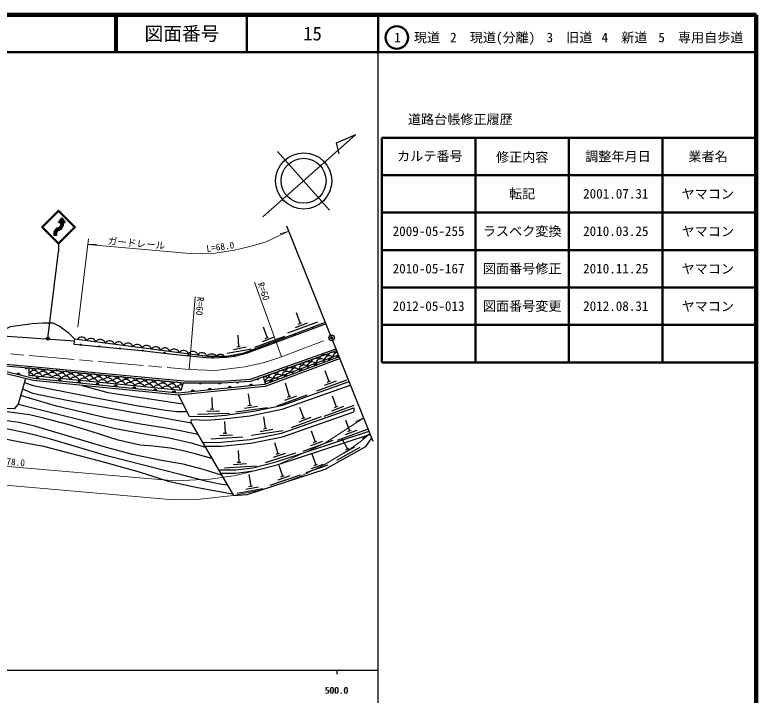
# Model space of a CAD drawing. Units: millimetres at full size, sheet at 1:1000; details may follow other scales. Extents: x 40000 to 680000, y 20000 to 380000.
# Drawn here: x 481985 to 680000, y 198357 to 380000 of the extents above; entities that cross this region are included whole.
import ezdxf
from ezdxf.enums import TextEntityAlignment as Align

# ---------------------------------------------------------------- set-up
doc = ezdxf.new("R2010")
doc.units = ezdxf.units.MM
doc.header["$LTSCALE"] = 1000
doc.header["$PDMODE"] = 32
doc.header["$PDSIZE"] = 500
doc.linetypes.add('CHAIN', pattern=[18.5, 12, -1.5, 3.5, -1.5])
for name, color, linetype, lineweight in [('M-BGD', 7, 'Continuous', 25), ('M-BMK', 2, 'CHAIN', 13), ('M-BMK-OTRS', 5, 'Continuous', 25), ('M-BMK-SRVR', 3, 'Continuous', 25), ('M-STR-HTXT', 7, 'Continuous', 13), ('M-STR-STRC', 7, 'Continuous', 25), ('M-TTL', 2, 'Continuous', 140), ('M-TTL-BAND', 7, 'Continuous', 25), ('M-TTL-FRAM', 2, 'Continuous', 50), ('M-TTL-LINE', 7, 'Continuous', 50)]:
    doc.layers.add(name, color=color, linetype=linetype, lineweight=lineweight)
doc.layers.add('M-OTRS', color=6, linetype='Continuous')
doc.layers.add('M-TTL-TXT', color=7, linetype='Continuous')
doc.styles.add('ＭＳ ゴシック', font='')
doc.styles.get('ＭＳ ゴシック').set_extended_font_data('MS Gothic')

msp = doc.modelspace()

# ---------------------------------------------------------------- hatches: boundary and pattern name
at = {"layer": 'M-BGD'}
for points in [[(568307, 289198), (567719, 288982, 0.84072)], [(564761, 287893), (564174, 287677, 0.84072)], [(565714, 287623), (566642, 287968, 0.82183)], [(485347, 285756), (484724, 285813, 0.84072)], [(557954, 284737), (558882, 285082, 0.82183)], [(560553, 286345), (559966, 286129, 0.84072)], [(561864, 286191), (562793, 286536, 0.82183)], [(482491, 284003), (483454, 283769, 0.82183)], [(487543, 282856), (488529, 282757, 0.82183)], [(552323, 283316), (551735, 283100, 0.84072)], [(553852, 283211), (554780, 283557, 0.82183)], [(556410, 284820), (555822, 284604, 0.84072)], [(493439, 282265), (494425, 282166, 0.82183)], [(498669, 281741), (499655, 281642, 0.82183)], [(503555, 281251), (504540, 281152, 0.82183)], [(531841, 281760), (531215, 281764, 0.84072)], [(536931, 281732), (536306, 281736, 0.84072)], [(541785, 282011), (541161, 281973, 0.84072)], [(544598, 280889), (545584, 280987, 0.82183)], [(547155, 282963), (546565, 282752, 0.84072)], [(550080, 281809), (551008, 282154, 0.82183)], [(508427, 280763), (509413, 280664, 0.82183)], [(513383, 280266), (514369, 280167, 0.82183)], [(518970, 279706), (519956, 279607, 0.82183)], [(524028, 279199), (525014, 279100, 0.82183)], [(529006, 279344), (529992, 279442, 0.82183)], [(533578, 279788), (534564, 279886, 0.82183)], [(538922, 280322), (539908, 280420, 0.82183)]]:
    msp.add_hatch(color=256, dxfattribs=at).paths.add_polyline_path(points)
at = {"layer": 'M-STR-STRC'}
for points in [[(494522, 325805), (493647, 324555), (494147, 324555), (494147, 324138), (494897, 324216), (494897, 324555), (495397, 324555)], [(494438, 322881), (493869, 323321, -0.12179), (493422, 323105, 0.12464), (492734, 322595), (493324, 322194, -0.1558), (493872, 322505, 0.09842)], [(494897, 324216), (494147, 324138), (494147, 323680, -0.11109), (493869, 323321), (494438, 322881, 0.13452), (494897, 323680)], [(493324, 322194), (492734, 322595, 0.10825), (492397, 321930), (492397, 321691), (493147, 321475), (493147, 321930, -0.07742)], [(493147, 321475), (492397, 321691), (492397, 321055), (493147, 321055)], [(491139, 293777, 1), (490465, 293348, 0.41421), (491017, 293225, 0.41421)]]:
    msp.add_hatch(color=256, dxfattribs=at).paths.add_polyline_path(points)

# ---------------------------------------------------------------- linework, layer by layer
at = {"layer": 'M-BGD'}
for p, q in [((557098, 300488), (558163, 297564)), ((554918, 295054), (562953, 297996)), ((556990, 296554), (560203, 297764)), ((557703, 297394), (558596, 297724)), ((548278, 296710), (549343, 293786)), ((497949, 292901), (477376, 294332)), ((541570, 294482), (541759, 291463)), ((546097, 291276), (554132, 294218)), ((548169, 292776), (551382, 293987)), ((548882, 293616), (549776, 293946)), ((540433, 290664), (543803, 291319)), ((541277, 291373), (542212, 291548)), ((538741, 289643), (545220, 290840)), ((548721, 281991), (568437, 289246)), ((554639, 286145), (554801, 285691)), ((548304, 283373), (548907, 281373)), ((564815, 285040), (565879, 282116)), ((554159, 281724), (555296, 278107)), ((562634, 279606), (570669, 282548)), ((564706, 281106), (567919, 282317)), ((565419, 281946), (566312, 282276)), ((534612, 277863), (534681, 274752)), ((544340, 278838), (544739, 275752)), ((552051, 275597), (560086, 278539)), ((554122, 277097), (557336, 278308)), ((554836, 277937), (555729, 278267)), ((566774, 278250), (567839, 275326)), ((543373, 275023), (546773, 275501)), ((544253, 275687), (545197, 275813)), ((558022, 275291), (559087, 272367)), ((564594, 272816), (572629, 275758)), ((566666, 274316), (569879, 275527)), ((567379, 275157), (568272, 275486)), ((530801, 273418), (539355, 273621)), ((533245, 274173), (536677, 274286)), ((534190, 274739), (535142, 274764)), ((541023, 274013), (549507, 275125)), ((572567, 275108), (572565, 274008)), ((537984, 271402), (538155, 268295)), ((548387, 272629), (548854, 269553)), ((555842, 269857), (563877, 272799)), ((557914, 271357), (561127, 272567)), ((558627, 272197), (559520, 272527)), ((570335, 271866), (571400, 268942)), ((547504, 268794), (550893, 269347)), ((548369, 269477), (549310, 269624)), ((568155, 266432), (576190, 269374)), ((536739, 267669), (540165, 267895)), ((537665, 268266), (538615, 268322)), ((545177, 267732), (553635, 269031)), ((561152, 268906), (562217, 265982)), ((570226, 267932), (573439, 269143)), ((570940, 268772), (571833, 269102)), ((534321, 266834), (542864, 267319)), ((551322, 265837), (552254, 262868)), ((558972, 263472), (567007, 266414)), ((561043, 264972), (564256, 266183)), ((561757, 265813), (562650, 266142)), ((569303, 266831), (570807, 264107)), ((541651, 263666), (541848, 260561)), ((567990, 261125), (574256, 264601)), ((569804, 262928), (572791, 264621)), ((570379, 263868), (571210, 264332)), ((548898, 260507), (557058, 263083)), ((551036, 261912), (554300, 262976)), ((551786, 262719), (552693, 263008)), ((561344, 262779), (562409, 259855)), ((538026, 259068), (546565, 259624)), ((540437, 259923), (543861, 260178)), ((541358, 260527), (542308, 260592)), ((552523, 259788), (553518, 256839)), ((559826, 257798), (565716, 259862)), ((561235, 258845), (564448, 260056)), ((561949, 259686), (562842, 260015)), ((544461, 257239), (545001, 254174)), ((550214, 254407), (558316, 257157)), ((552320, 255858), (555561, 256991)), ((553053, 256681), (553954, 256989)), ((541369, 252266), (548260, 253494)), ((543670, 253384), (547045, 254018)), ((544518, 254087), (545455, 254257))]:
    msp.add_line(p, q, dxfattribs=at)
for points in [[(478237, 295472), (480824, 296751), (486658, 297617), (489524, 297752), (492105, 297726), (494077, 296746), (496243, 295165), (497926, 293498)], [(565120, 297507), (544040, 289676), (540676, 288785), (538470, 288502), (534821, 288331), (533088, 288421), (524153, 289355), (515788, 290272), (497826, 291956), (498025, 293485)], [(497926, 293498), (533427, 288881), (538505, 288838), (541349, 289391), (543249, 289793), (564944, 297944)], [(302673, 263896), (309906, 264344), (320443, 264725), (327466, 265576), (347657, 269403), (373211, 275438), (389611, 279577), (417769, 288666), (420363, 289416), (423618, 289916), (427043, 290296), (431642, 290497), (437157, 290385), (440372, 290246), (449841, 289455), (458548, 288654), (469152, 287678), (478542, 286864), (486491, 286135), (508068, 284085), (527182, 282268), (537249, 282213), (544961, 282692), (567797, 290841)], [(302703, 263415), (309930, 263862), (320481, 264244), (327540, 265100), (347757, 268931), (373325, 274969), (389744, 279114), (417910, 288205), (420467, 288944), (423681, 289438), (427080, 289815), (431648, 290014), (437142, 289903), (440342, 289765), (449798, 288975), (458504, 288173), (469109, 287197), (478499, 286384), (486446, 285655), (508022, 283605), (527158, 281786), (537262, 281730), (545059, 282215), (567977, 290394)], [(568651, 288715), (548712, 281300), (534258, 279856), (525725, 279029), (486974, 282913), (476482, 285465), (466084, 286546), (439217, 289000), (429673, 289183), (424123, 288826)], [(568856, 288203), (548837, 280758), (534312, 279307), (525724, 278475), (486880, 282368), (476388, 284920), (466030, 285997), (439186, 288449), (429686, 288632), (424254, 288282)], [(485735, 285720), (485743, 283776), (526383, 279826), (527055, 281796)], [(484827, 282868), (482846, 276069), (481835, 274800), (466167, 275223), (449932, 276216), (437150, 276683), (402148, 266958), (380807, 260238), (344675, 253930), (342904, 253887), (332336, 252340), (328986, 251997), (305499, 249459), (300955, 249224)], [(484528, 281841), (486894, 281036), (500064, 278495), (513943, 275818), (522225, 274474), (525264, 274073), (527913, 274102)], [(525724, 278475), (528532, 272866), (534056, 272784), (538212, 273083), (545861, 274220), (553542, 275767), (571317, 282076)], [(484026, 280117), (486686, 278988), (489704, 278393), (498637, 276567), (522725, 272267), (529081, 271046)], [(499928, 281060), (506807, 279126), (526894, 276138)], [(571692, 281141), (553299, 274616), (544750, 272875), (537749, 272008), (533282, 271683), (529212, 271845), (528919, 271324), (540350, 251685), (544084, 251901), (564918, 258707), (575778, 264743), (577346, 267063)], [(530865, 267981), (526634, 268803), (522977, 269599), (515535, 270741), (506249, 272398), (493148, 275544), (483511, 278352)], [(482846, 276069), (508872, 269547), (517135, 268034), (523235, 267035), (529401, 265638), (532851, 264569)], [(537207, 257084), (532025, 258682), (526979, 260014), (521197, 261042), (513448, 262634), (505868, 264673), (487606, 270085), (483156, 271179), (479168, 271726), (472548, 272458), (457898, 274109), (450757, 274748), (441545, 275002), (434800, 274482), (429135, 273469), (426391, 273376), (425708, 273504)], [(534635, 261505), (530127, 262817), (526596, 263718), (523576, 264267), (518947, 264796), (515450, 265081), (509551, 266484), (502419, 268712), (496510, 270557), (489269, 272426), (485891, 273218), (471824, 275070)], [(532113, 265837), (537058, 265897), (544878, 266646), (553207, 268307), (572567, 275108)], [(532713, 264807), (537114, 264860), (545030, 265619), (553481, 267304), (572565, 274008)], [(538777, 254387), (536738, 254652), (533333, 255381), (526489, 257151), (506585, 262295), (491204, 266840), (485618, 268205), (478896, 269657), (469040, 271167), (458986, 271895), (452264, 272204), (442408, 272295), (434136, 271528), (423394, 269567), (414667, 267695), (408738, 265987), (400721, 264095), (394289, 262353), (391395, 261619), (386869, 260862), (383366, 260389), (381219, 260368)], [(475357, 267580), (483386, 266031), (489681, 264837), (505917, 260532), (515220, 257942), (522964, 255481), (530792, 253793), (540095, 252122)], [(536376, 258512), (540989, 258484), (545598, 259086), (551781, 260637), (576642, 268816)], [(536865, 257673), (541041, 257648), (545754, 258263), (552013, 259834), (576952, 268042)]]:
    msp.add_lwpolyline(points, dxfattribs=at)
for centre in [(561583, 296341), (556651, 294516), (499585, 291934), (504502, 291477), (510052, 290937), (551311, 292528), (516151, 290360), (521919, 289744), (528346, 289062), (546235, 290666), (534768, 288484), (540655, 288911)]:
    msp.add_circle(centre, 150, dxfattribs=at)
for centre, radius, start, end in [((499846, 292511), 1445, 23.00166, 142.1776), ((502318, 292189), 1445, 23.00166, 142.1776), ((504790, 291868), 1445, 23.00166, 142.1776), ((507262, 291546), 1445, 23.00166, 142.1776), ((509734, 291225), 1445, 23.00166, 142.1776), ((512206, 290903), 1445, 23.00166, 142.1776), ((514678, 290582), 1445, 23.00166, 142.1776), ((517150, 290260), 1445, 23.00166, 142.1776), ((519622, 289939), 1445, 23.00166, 142.1776), ((522094, 289617), 1445, 23.00166, 142.1776), ((524566, 289296), 1445, 23.00166, 142.1776), ((527038, 288974), 1445, 23.00166, 142.1776), ((529511, 288653), 1445, 23.00166, 142.1776), ((531983, 288331), 1445, 23.00166, 142.1776), ((534549, 287771), 1672, 40.70027, 137.69378), ((536873, 287968), 1382, 39.24105, 139.78796), ((564627, 287821), 1405, 50.7199, 169.68632), ((567005, 288366), 1584, 60.41042, 159.9958), ((568273, 288425), 1405, 92.81654, 169.68632), ((567994, 289141), 318, 210.09424, 10.31197), ((569170, 289492), 1405, 145.17109, 169.68632), ((560248, 285704), 1695, 64.66292, 155.74329), ((561459, 285918), 1405, 50.7199, 169.68632), ((562513, 286557), 1682, 64.20972, 156.1965), ((563730, 286754), 1405, 50.7199, 169.68632), ((564449, 287836), 318, 210.09424, 10.31197), ((566001, 287590), 1405, 50.7199, 169.68632), ((566212, 287704), 505, 31.56961, 189.2278), ((485040, 285839), 318, 184.64997, 344.8677), ((485674, 283897), 1824, 38.47006, 88.09355), ((488220, 283747), 1704, 37.86901, 131.03034), ((490693, 283601), 1640, 35.47079, 133.42856), ((555630, 284239), 1549, 58.84515, 161.56106), ((556917, 284246), 1405, 50.7199, 169.68632), ((557875, 285145), 1504, 56.60873, 163.79749), ((559188, 285082), 1405, 50.7199, 169.68632), ((558452, 284818), 505, 31.56961, 189.2278), ((560241, 286288), 318, 210.09424, 10.31197), ((562363, 286272), 505, 31.56961, 189.2278), ((482949, 283791), 505, 357.50182, 155.16001), ((485663, 283017), 1454, 26.09613, 86.96646), ((487051, 283574), 1454, 26.09613, 142.80321), ((488126, 282778), 1454, 26.09613, 142.80321), ((488026, 282709), 505, 5.44707, 163.10527), ((489514, 283334), 1454, 26.09613, 142.80321), ((490590, 282538), 1454, 26.09613, 142.80321), ((491978, 283095), 1454, 26.09613, 142.80321), ((493053, 282299), 1454, 26.09613, 142.80321), ((493163, 283432), 1595, 33.5585, 135.34085), ((494441, 282855), 1454, 26.09613, 142.80321), ((495516, 282060), 1454, 26.09613, 142.80321), ((495621, 283133), 1634, 35.19915, 133.7002), ((496905, 282616), 1454, 26.09613, 142.80321), ((497980, 281820), 1454, 26.09613, 142.80321), ((498074, 282789), 1704, 37.86901, 131.03034), ((499368, 282377), 1454, 26.09613, 142.80321), ((500546, 282644), 1640, 35.47079, 133.42856), ((501831, 282137), 1454, 26.09613, 142.80321), ((503017, 282475), 1595, 33.5585, 135.34085), ((504295, 281898), 1454, 26.09613, 142.80321), ((505474, 282175), 1634, 35.19915, 133.7002), ((507928, 281832), 1704, 37.86901, 131.03034), ((510400, 281686), 1640, 35.47079, 133.42856), ((548729, 281970), 1405, 50.7199, 106.83619), ((551000, 282806), 1405, 50.7199, 169.68632), ((552374, 282575), 1405, 50.7199, 169.68632), ((552010, 283259), 318, 210.09424, 10.31197), ((553271, 283642), 1405, 50.7199, 169.68632), ((554645, 283411), 1405, 50.7199, 169.68632), ((554350, 283292), 505, 31.56961, 189.2278), ((556097, 284763), 318, 210.09424, 10.31197), ((493922, 282118), 505, 5.44707, 163.10527), ((499152, 281594), 505, 5.44707, 163.10527), ((500443, 281581), 1454, 26.09613, 142.80321), ((502907, 281341), 1454, 26.09613, 142.80321), ((504038, 281104), 505, 5.44707, 163.10527), ((505370, 281102), 1454, 26.09613, 142.80321), ((506758, 281659), 1454, 26.09613, 142.80321), ((507833, 280863), 1454, 26.09613, 142.80321), ((509222, 281419), 1454, 26.09613, 142.80321), ((510297, 280623), 1454, 26.09613, 142.80321), ((511685, 281180), 1454, 26.09613, 142.80321), ((512760, 280384), 1454, 26.09613, 142.80321), ((512870, 281517), 1595, 33.5585, 135.34085), ((514148, 280940), 1454, 26.09613, 142.80321), ((515224, 280145), 1454, 26.09613, 142.80321), ((515328, 281218), 1634, 35.19915, 133.7002), ((516522, 280713), 1454, 26.09613, 142.80321), ((517687, 279905), 1454, 26.09613, 142.80321), ((517781, 280874), 1704, 37.86901, 131.03034), ((518985, 280473), 1454, 26.09613, 142.80321), ((520254, 280729), 1640, 35.47079, 133.42856), ((521449, 280234), 1454, 26.09613, 142.80321), ((522724, 280560), 1595, 33.5585, 135.34085), ((523912, 279994), 1454, 26.09613, 142.80321), ((525200, 280450), 1516, 29.73618, 139.16317), ((526376, 279755), 1454, 71.81234, 142.80321), ((531528, 281817), 318, 189.57341, 349.79114), ((536619, 281788), 318, 189.57341, 349.79114), ((541470, 282046), 318, 193.4461, 353.66383), ((545101, 280841), 505, 16.87708, 174.53527), ((546842, 282909), 318, 209.53166, 9.74939), ((550103, 281739), 1405, 50.7199, 169.68632), ((550578, 281890), 505, 31.56961, 189.2278), ((508911, 280616), 505, 5.44707, 163.10527), ((513866, 280119), 505, 5.44707, 163.10527), ((519454, 279559), 505, 5.44707, 163.10527), ((520150, 279666), 1454, 26.09613, 142.80321), ((522614, 279426), 1454, 26.09613, 142.80321), ((525077, 279187), 1454, 26.09613, 142.80321), ((524511, 279052), 505, 5.44707, 163.10527), ((529508, 279296), 505, 16.87708, 174.53527), ((534081, 279740), 505, 16.87708, 174.53527), ((539425, 280274), 505, 16.87708, 174.53527)]:
    msp.add_arc(centre, radius, start, end, dxfattribs=at)
at = {"layer": 'M-BMK'}
msp.add_lwpolyline([(467414, 290616), (528529, 285318), (535565, 285082), (543397, 285979), (548671, 287146), (553174, 288709), (566628, 293753)], dxfattribs=at)
at = {"layer": 'M-BMK-OTRS'}
msp.add_line((577724, 266120), (554648, 323585), dxfattribs=at)
at = {"layer": 'M-BMK-SRVR'}
for p, q in [((548260, 326076), (572991, 347970)), ((572991, 347970), (567772, 345762)), ((567772, 345762), (568541, 342861)), ((552157, 343550), (566077, 327826))]:
    msp.add_line(p, q, dxfattribs=at)
for centre, radius in [((559145, 335656), 7500), ((559117, 335688), 6000), ((566628, 293753), 750)]:
    msp.add_circle(centre, radius, dxfattribs=at)
at = {"layer": 'M-OTRS'}
msp.add_point((566628, 293753), dxfattribs=at)
at = {"layer": 'M-STR-HTXT'}
for p, q in [((555199, 322214), (552842, 321526)), ((501679, 320213), (498834, 296646)), ((501490, 318648), (503941, 318779)), ((545997, 308617), (553174, 288709)), ((530187, 304738), (528529, 285318)), ((575187, 272439), (572966, 271392)), ((576885, 268209), (574819, 266882))]:
    msp.add_line(p, q, dxfattribs=at)
for points in [[(501490, 318648), (527721, 316381), (531675, 316246), (535467, 316408), (540665, 317135), (544758, 318114), (548810, 319333), (555199, 322214)], [(399326, 255823), (410543, 258523), (417580, 260149), (424267, 261458), (429676, 262217), (436846, 262887), (443069, 262760), (469740, 260281), (516334, 256285), (524926, 255612), (534172, 256025), (541012, 257009), (551995, 259766), (564483, 265425), (575187, 272439)], [(576885, 268209), (574261, 265951), (571088, 263802), (564604, 259889), (558207, 256762), (552989, 254817), (547543, 253062), (540350, 251685), (530600, 250578), (524349, 250508), (444674, 257410), (439405, 257553), (434424, 257331), (428698, 256621), (421987, 255375), (359964, 240073), (347946, 237826), (340795, 236856), (332370, 235946), (323260, 235401), (314995, 235361)]]:
    msp.add_lwpolyline(points, dxfattribs=at)
at = {"layer": 'M-STR-STRC'}
for p, q in [((489147, 323306), (493647, 327806)), ((489501, 323306), (493647, 327452)), ((498148, 323305), (493647, 327806)), ((497794, 323305), (493647, 327452)), ((493647, 324555), (494522, 325805)), ((494522, 325805), (495397, 324555)), ((489147, 323306), (493647, 318805)), ((489501, 323306), (493647, 319158)), ((493647, 324555), (494147, 324555)), ((493647, 319158), (497794, 323305)), ((493648, 318805), (498148, 323305)), ((494147, 324555), (494147, 323680)), ((494897, 324555), (494897, 323680)), ((494897, 324555), (495397, 324555)), ((492397, 321930), (492397, 321055)), ((493147, 321055), (492397, 321055)), ((493147, 321930), (493147, 321055)), ((493647, 318805), (493647, 316805)), ((490802, 293563), (493647, 316805))]:
    msp.add_line(p, q, dxfattribs=at)
msp.add_circle((490802, 293563), 400, dxfattribs=at)
for centre, radius, start, end in [((494084, 321492), 1743, 112.3354, 165.46589), ((493209, 324117), 1035, 281.85262, 334.98311), ((493209, 324117), 1743, 292.33506, 345.46554), ((494084, 321492), 1034, 101.85301, 154.9835)]:
    msp.add_arc(centre, radius, start, end, dxfattribs=at)
at = {"layer": 'M-TTL'}
for p, q in [((680000, 380000), (40000, 380000)), ((680000, 20000), (680000, 380000))]:
    msp.add_line(p, q, dxfattribs=at)
at = {"layer": 'M-TTL-BAND'}
for p, q in [((579000, 20000), (579000, 370000)), ((40000, 205000), (579000, 205000)), ((568000, 205000), (568000, 204000))]:
    msp.add_line(p, q, dxfattribs=at)
at = {"layer": 'M-TTL-FRAM'}
for p, q in [((580000, 347197), (580000, 287197)), ((580000, 347197), (680000, 347197)), ((580000, 287197), (680000, 287197))]:
    msp.add_line(p, q, dxfattribs=at)
at = {"layer": 'M-TTL-LINE'}
for p, q in [((508747, 380000), (508747, 370000)), ((509247, 380000), (509247, 370000)), ((543997, 380000), (543997, 370000)), ((579000, 380000), (579000, 370000)), ((40000, 370000), (680000, 370000)), ((605000, 347197), (605000, 287197)), ((630000, 347197), (630000, 287197)), ((655000, 347197), (655000, 287197)), ((580000, 337197), (680000, 337197)), ((580000, 327197), (680000, 327197)), ((580000, 317197), (680000, 317197)), ((580000, 307197), (680000, 307197)), ((580000, 297197), (680000, 297197))]:
    msp.add_line(p, q, dxfattribs=at)
msp.add_circle((584031, 373958), 3000, dxfattribs=at)

# ---------------------------------------------------------------- texts
at = {"layer": 'M-STR-HTXT', "style": 'ＭＳ ゴシック'}
for s, rotation, p in [('ガードレール', 355.061, (506670, 318200)), ('L=68.0', 7.967, (533363, 316113)), ('R=60', 289.824, (546214, 308016)), ('R=60', 265.12, (530194, 304821)), ('ストンガード\u3000L=178.0', 354.69, (457984, 261374))]:
    msp.add_text(s, height=1833, rotation=rotation, dxfattribs=at).set_placement(p, align=Align.BOTTOM_LEFT)
at = {"layer": 'M-TTL-BAND', "style": 'ＭＳ ゴシック'}
for p in [(567844, 198195), (568000, 198195)]:
    msp.add_text('500.0', height=1833, dxfattribs=at).set_placement(p, align=Align.BOTTOM_CENTER)
at = {"layer": 'M-TTL-TXT', "style": 'ＭＳ ゴシック'}
for s, height, p in [('図面番号', 3666, (526622, 375000)), ('15', 3666, (561497, 375000)), ('1\u3000現道', 2566, (589448, 373958)), ('2\u3000現道(分離)', 2566, (609619, 373958)), ('3\u3000旧道', 2566, (630121, 373958)), ('4\u3000新道', 2566, (644824, 373958)), ('5\u3000専用自歩道', 2566, (665228, 373958)), ('道路台帳修正履歴', 2566, (600968, 352113)), ('カルテ番号', 2566, (592839, 342277)), ('修正内容', 2566, (617509, 342023)), ('調整年月日', 2566, (643089, 342197)), ('業者名', 2566, (667134, 342197)), ('転記', 2566, (617500, 332245)), ('2001.07.31', 2566, (642500, 332245)), ('ヤマコン', 2566, (667077, 332189)), ('2009-05-255', 2566, (592500, 322245)), ('ラスベク変換', 2566, (617500, 322245)), ('2010.03.25', 2566, (642500, 322245)), ('ヤマコン', 2566, (667077, 322189)), ('2010-05-167', 2566, (592500, 312245)), ('図面番号修正', 2566, (617500, 312245)), ('2010.11.25', 2566, (642500, 312245)), ('ヤマコン', 2566, (667077, 312189)), ('2012-05-013', 2566, (592500, 302245)), ('図面番号変更', 2566, (617500, 302245)), ('2012.08.31', 2566, (642500, 302245)), ('ヤマコン', 2566, (667077, 302189))]:
    msp.add_text(s, height=height, dxfattribs=at).set_placement(p, align=Align.MIDDLE_CENTER)

doc.saveas('drawing.dxf')
